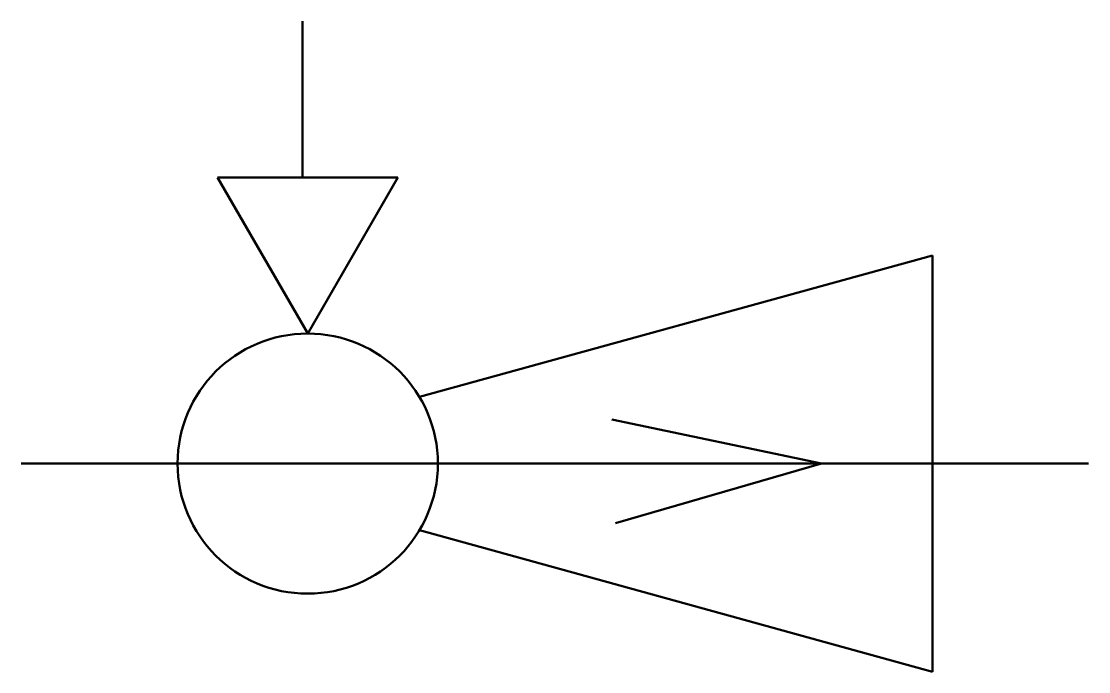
# Model space of a CAD drawing. Header units: millimetres. Extents: x 428.9 to 449.4, y -260.5 to -248.
import ezdxf

# ---------------------------------------------------------------- set-up
doc = ezdxf.new("R2010")
doc.units = ezdxf.units.MM
doc.linetypes.add('K5LT_BASIC', pattern=[0])

msp = doc.modelspace()

# ---------------------------------------------------------------- linework, layer by layer
at = {"color": 1, "linetype": 'K5LT_BASIC', "lineweight": 50}
for p, q in [((434.298, -251.01), (434.298, -248.01)), ((432.665, -251.011), (434.395, -254.011)), ((432.665, -251.011), (436.125, -251.011)), ((434.395, -254.011), (436.125, -251.011)), ((446.395, -252.511), (436.542, -255.229)), ((446.395, -252.511), (446.395, -260.511)), ((444.265, -256.511), (440.234, -255.662)), ((428.895, -256.511), (449.395, -256.511)), ((444.265, -256.511), (440.305, -257.656)), ((446.395, -260.511), (436.542, -257.792))]:
    msp.add_line(p, q, dxfattribs=at)
for start, end in [(0, 180), (180, 0)]:
    msp.add_arc((434.395, -256.511), 2.5, start, end, dxfattribs=at)

doc.saveas('drawing.dxf')
